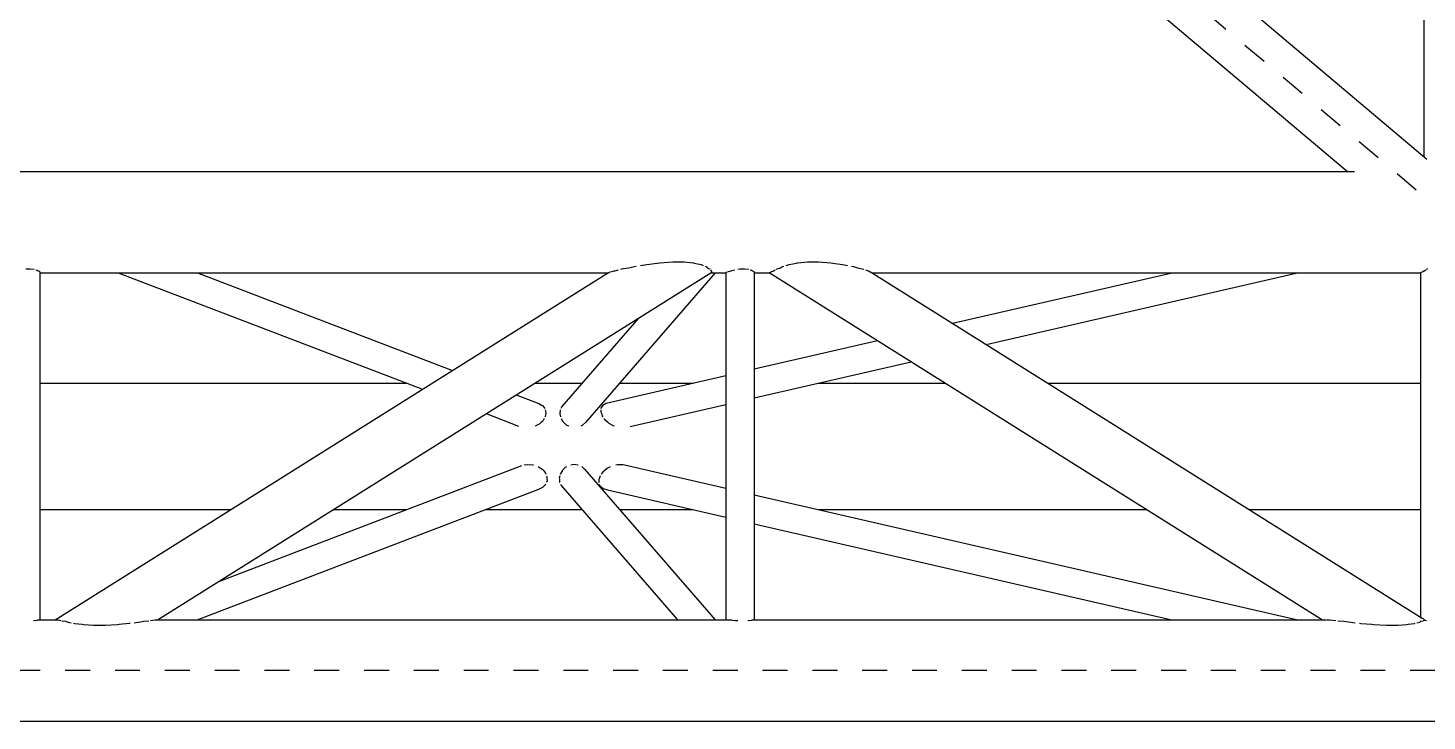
# Model space of a CAD drawing. Header units: millimetres. Extents: x 149919 to 150445, y 136651 to 136866.
# Drawn here: x 150405.12 to 150410.73, y 136806.67 to 136809.45 of the extents above; entities that cross this region are included whole.
import ezdxf

# ---------------------------------------------------------------- set-up
doc = ezdxf.new("R2010")
doc.units = ezdxf.units.MM
doc.header["$LTSCALE"] = 0.25
doc.linetypes.add('CENTER', pattern=[50.8, 31.75, -6.35, 6.35, -6.35])
doc.linetypes.add('XKITLINE00', pattern=[0])

# ---------------------------------------------------------------- blocks, each defined once
blk = doc.blocks.new('çatıı')
at = {"color": 8, "linetype": 'CENTER'}
for p, q in [((26903.05, 15830.27), (25173.61, 17290.27)), ((27695.33, 15650.27), (26261.35, 15650.27))]:
    blk.add_line(p, q, dxfattribs=at)
at = {"color": 8, "linetype": 'XKITLINE00'}
for p, q in [((26890.87, 17264.05), (26890.87, 15856.5)), ((26057.22, 16560.27), (26892, 15855.55)), ((26038.33, 16544.33), (26860.12, 15850.57)), ((26261.35, 15850.57), (26863.03, 15850.57)), ((26571.63, 15811.98), (26573.77, 15812.47)), ((26573.77, 15812.47), (26574.5, 15812.6)), ((26576.26, 15812.89), (26578.83, 15813.33)), ((26578.83, 15813.33), (26583, 15813.81)), ((26583, 15813.81), (26584.06, 15813.97)), ((26584.06, 15813.97), (26589.25, 15814.38)), ((26589.25, 15814.38), (26593.83, 15814.36)), ((26593.83, 15814.36), (26597.56, 15813.9)), ((26597.56, 15813.9), (26597.86, 15813.81)), ((26597.86, 15813.81), (26600.63, 15813.26)), ((26600.63, 15813.26), (26601.5, 15812.89)), ((26602.22, 15812.6), (26602.74, 15812.38)), ((26602.74, 15812.38), (26603.11, 15811.98)), ((26632.54, 15811.98), (26633.24, 15812.41)), ((26633.24, 15812.41), (26633.82, 15812.59)), ((26634.75, 15812.89), (26635.95, 15813.28)), ((26635.95, 15813.28), (26638.95, 15813.8)), ((26638.95, 15813.8), (26639.39, 15813.92)), ((26639.39, 15813.92), (26643.3, 15814.36)), ((26643.3, 15814.36), (26647.82, 15814.37)), ((26647.82, 15814.37), (26652.72, 15813.94)), ((26652.72, 15813.94), (26653.53, 15813.8)), ((26653.53, 15813.8), (26657.43, 15813.3)), ((26657.43, 15813.3), (26659.46, 15812.89)), ((26660.97, 15812.59), (26661.79, 15812.43)), ((26661.79, 15812.43), (26663.41, 15811.98)), ((26329.46, 15811.47), (26331.22, 15811.5)), ((26331.22, 15811.5), (26332.81, 15811.33)), ((26333.47, 15811.14), (26334.07, 15810.96)), ((26334.07, 15810.96), (26334.47, 15810.71)), ((26334.47, 15810.71), (26334.88, 15810.58)), ((26334.88, 15810.58), (26335.06, 15810.37)), ((26335.16, 15810.26), (26335.16, 15810.26)), ((26335.16, 15810.26), (26335.16, 15670.57)), ((26335.16, 15809.97), (26563.38, 15809.97)), ((26341.28, 15670.57), (26563.45, 15810.02)), ((26366.53, 15809.97), (26488.79, 15763.16)), ((26382.33, 15670.57), (26604.88, 15810.25)), ((26398.41, 15809.97), (26500.87, 15770.74)), ((26606.22, 15809.97), (26554.21, 15749.85)), ((26563.45, 15810.02), (26563.54, 15810.04)), ((26563.54, 15810.04), (26563.97, 15810.26)), ((26564.37, 15810.37), (26565.76, 15810.71)), ((26565.76, 15810.71), (26565.97, 15810.78)), ((26565.97, 15810.78), (26567.47, 15811.14)), ((26568.34, 15811.35), (26569.4, 15811.6)), ((26569.4, 15811.6), (26571.63, 15811.98)), ((26603.11, 15811.98), (26604.15, 15811.52)), ((26604.15, 15811.52), (26604.27, 15811.35)), ((26604.41, 15811.14), (26604.7, 15810.71)), ((26604.44, 15809.97), (26610.56, 15809.97)), ((26604.72, 15810.71), (26604.83, 15810.37)), ((26604.87, 15810.26), (26604.88, 15810.25)), ((26610.56, 15810.02), (26610.74, 15810.03)), ((26610.56, 15810.02), (26610.56, 15670.57)), ((26610.84, 15810.15), (26610.74, 15810.03)), ((26610.84, 15810.15), (26611.1, 15810.26)), ((26611.38, 15810.37), (26611.65, 15810.48)), ((26611.65, 15810.48), (26612.65, 15810.71)), ((26612.65, 15810.71), (26612.91, 15810.82)), ((26612.91, 15810.82), (26614.12, 15811.14)), ((26615.34, 15811.35), (26616.26, 15811.47)), ((26616.26, 15811.47), (26618.02, 15811.5)), ((26618.02, 15811.5), (26619.61, 15811.33)), ((26620.26, 15811.14), (26620.87, 15810.96)), ((26620.87, 15810.96), (26621.27, 15810.71)), ((26621.27, 15810.71), (26621.68, 15810.57)), ((26621.68, 15810.57), (26621.85, 15810.37)), ((26621.95, 15810.26), (26621.96, 15810.26)), ((26621.96, 15810.26), (26621.96, 15670.57)), ((26621.96, 15809.97), (26628.07, 15809.97)), ((26628.01, 15810.01), (26628.43, 15810.03)), ((26628.01, 15810.01), (26850.18, 15670.57)), ((26628.5, 15810.26), (26628.43, 15810.03)), ((26628.78, 15810.37), (26629.63, 15810.71)), ((26629.64, 15810.73), (26629.63, 15810.71)), ((26629.64, 15810.73), (26630.37, 15811.14)), ((26630.74, 15811.35), (26631.1, 15811.55)), ((26631.1, 15811.55), (26632.54, 15811.98)), ((26663.41, 15811.98), (26665.3, 15811.57)), ((26665.3, 15811.57), (26665.96, 15811.35)), ((26666.59, 15811.14), (26667.76, 15810.75)), ((26667.83, 15810.71), (26668.47, 15810.37)), ((26668.66, 15810.27), (26890.07, 15671.31)), ((26669.13, 15809.97), (26889.48, 15809.97)), ((26701.51, 15789.65), (26789.73, 15809.97)), ((26715.04, 15781.16), (26840.13, 15809.97)), ((26889.4, 15809.97), (26889.4, 15671.73)), ((26889.52, 15810.01), (26889.72, 15810.03)), ((26889.75, 15810.09), (26889.72, 15810.03)), ((26889.75, 15810.09), (26890.05, 15810.26)), ((26890.25, 15810.37), (26890.76, 15810.66)), ((26890.76, 15810.66), (26890.88, 15810.71)), ((26890.88, 15810.71), (26891.54, 15811.14)), ((26891.86, 15811.35), (26892.38, 15811.68)), ((26575.43, 15791.77), (26544.67, 15756.2)), ((26621.96, 15771.33), (26671.47, 15782.74)), ((26621.96, 15759.72), (26685, 15774.24)), ((26562.48, 15757.63), (26610.56, 15768.7)), ((26335.16, 15765.67), (26482.22, 15765.67)), ((26533.86, 15765.67), (26552.86, 15765.67)), ((26567.9, 15765.67), (26597.41, 15765.67)), ((26647.81, 15765.67), (26698.66, 15765.67)), ((26739.71, 15765.67), (26889.4, 15765.67)), ((26526.37, 15760.97), (26535.47, 15757.49)), ((26535.47, 15757.49), (26536.54, 15756.84)), ((26536.54, 15756.84), (26536.97, 15756.59)), ((26536.97, 15756.59), (26537.85, 15755.49)), ((26561.2, 15756.83), (26560.42, 15755.62)), ((26561.2, 15756.83), (26562.48, 15757.63)), ((26572.14, 15748.25), (26610.56, 15757.09)), ((26514.29, 15753.39), (26527.31, 15748.41)), ((26536.48, 15750.06), (26537.17, 15750.66)), ((26537.65, 15751.48), (26537.17, 15750.66)), ((26538.07, 15752.21), (26538.02, 15752.12)), ((26538.07, 15754.9), (26538.3, 15753.83)), ((26538.25, 15753.62), (26538.07, 15752.21)), ((26538.3, 15753.83), (26538.25, 15753.62)), ((26543.93, 15753.62), (26543.9, 15753.29)), ((26543.9, 15753.29), (26544.17, 15752.12)), ((26544.02, 15754.84), (26543.93, 15753.62)), ((26544.05, 15754.9), (26544.02, 15754.84)), ((26544.67, 15756.2), (26544.33, 15755.49)), ((26544.39, 15751.48), (26545.16, 15750.19)), ((26560.4, 15754.9), (26560.37, 15754.17)), ((26560.37, 15754.17), (26560.63, 15753.62)), ((26560.42, 15755.62), (26560.41, 15755.49)), ((26560.63, 15753.62), (26560.88, 15752.57)), ((26560.88, 15752.57), (26561.19, 15752.12)), ((26561.63, 15751.48), (26561.97, 15750.99)), ((26561.97, 15750.99), (26563.1, 15750.06)), ((26534.13, 15748.47), (26535.75, 15749.32)), ((26536.48, 15750.06), (26535.75, 15749.32)), ((26545.16, 15750.19), (26545.3, 15750.06)), ((26545.3, 15750.06), (26546.44, 15748.95)), ((26546.44, 15748.95), (26547.35, 15748.47)), ((26552.51, 15748.47), (26553.01, 15748.7)), ((26553.01, 15748.7), (26554.21, 15749.85)), ((26563.1, 15750.06), (26563.56, 15749.6)), ((26563.56, 15749.6), (26565.47, 15748.52)), ((26565.47, 15748.52), (26565.66, 15748.47)), ((26406.99, 15686.05), (26528.63, 15732.63)), ((26529.63, 15732.81), (26530.81, 15733.03)), ((26530.81, 15733.03), (26533.04, 15732.88)), ((26533.04, 15732.88), (26533.27, 15732.81)), ((26535.23, 15732.14), (26536.8, 15731.11)), ((26536.8, 15731.11), (26537.07, 15730.77)), ((26537.07, 15730.77), (26538.07, 15729.69)), ((26538.07, 15729.69), (26538.31, 15729.11)), ((26538.58, 15728.48), (26538.74, 15728.09)), ((26543.91, 15728.48), (26543.68, 15727.48)), ((26544.92, 15730.61), (26544.05, 15729.12)), ((26544.05, 15729.12), (26544.05, 15729.11)), ((26544.92, 15730.61), (26545.1, 15730.77)), ((26545.1, 15730.77), (26546.19, 15731.86)), ((26546.19, 15731.86), (26546.72, 15732.14)), ((26548.35, 15732.81), (26549.5, 15733.04)), ((26549.5, 15733.04), (26551.22, 15732.84)), ((26551.22, 15732.84), (26551.28, 15732.81)), ((26552.74, 15732.14), (26552.76, 15732.13)), ((26552.76, 15732.13), (26553.97, 15730.97)), ((26553.97, 15730.97), (26606.22, 15670.57)), ((26560.13, 15728.48), (26559.72, 15727.19)), ((26561.36, 15730.15), (26560.56, 15729.11)), ((26561.36, 15730.15), (26562.17, 15730.77)), ((26562.17, 15730.77), (26562.97, 15731.5)), ((26562.97, 15731.5), (26564.25, 15732.14)), ((26566.36, 15732.81), (26567.1, 15732.98)), ((26567.1, 15732.98), (26569.33, 15732.96)), ((26569.33, 15732.96), (26610.56, 15723.46)), ((26398.36, 15670.57), (26535.46, 15723.08)), ((26535.46, 15723.08), (26537.08, 15723.85)), ((26537.17, 15723.94), (26537.08, 15723.85)), ((26537.17, 15723.94), (26538.27, 15725.04)), ((26538.29, 15725.11), (26538.27, 15725.04)), ((26538.81, 15726.49), (26538.51, 15725.68)), ((26538.74, 15728.09), (26538.74, 15727.19)), ((26538.74, 15727.19), (26538.81, 15726.49)), ((26543.68, 15727.48), (26543.72, 15727.19)), ((26543.72, 15727.19), (26543.82, 15725.93)), ((26543.82, 15725.93), (26543.94, 15725.68)), ((26544.22, 15725.11), (26544.48, 15724.56)), ((26544.48, 15724.56), (26591.18, 15670.57)), ((26559.6, 15726.97), (26559.51, 15725.68)), ((26559.72, 15727.19), (26559.6, 15726.97)), ((26559.67, 15725.11), (26560.12, 15724.18)), ((26560.12, 15724.18), (26560.45, 15723.94)), ((26560.45, 15723.94), (26561.27, 15723.27)), ((26561.27, 15723.27), (26563.01, 15722.79)), ((26563.01, 15722.79), (26610.56, 15711.84)), ((26621.96, 15720.84), (26840.16, 15670.57)), ((26335.16, 15714.87), (26411.86, 15714.87)), ((26452.92, 15714.87), (26482.26, 15714.87)), ((26514.05, 15714.87), (26552.86, 15714.87)), ((26567.9, 15714.87), (26597.37, 15714.87)), ((26647.84, 15714.87), (26779.6, 15714.87)), ((26820.66, 15714.87), (26889.4, 15714.87)), ((26621.96, 15709.21), (26789.69, 15670.57)), ((26332.64, 15670.3), (26332.81, 15670.31)), ((26332.81, 15670.31), (26334.07, 15670.46)), ((26334.07, 15670.46), (26334.47, 15670.57)), ((26334.42, 15670.56), (26334.5, 15670.56)), ((26334.47, 15670.57), (26334.88, 15670.56)), ((26334.5, 15670.56), (26334.55, 15670.55)), ((26334.88, 15670.56), (26334.96, 15670.55)), ((26335, 15670.57), (26341.79, 15670.57)), ((26341.87, 15670.55), (26342.48, 15670.57)), ((26342.48, 15670.57), (26342.53, 15670.54)), ((26342.53, 15670.54), (26343.6, 15670.3)), ((26344, 15670.21), (26344.08, 15670.19)), ((26344.08, 15670.19), (26345.44, 15670.02)), ((26345.44, 15670.02), (26346.3, 15669.71)), ((26346.3, 15669.71), (26347.69, 15669.44)), ((26348.68, 15669.25), (26349.13, 15669.16)), ((26349.13, 15669.16), (26352.06, 15668.86)), ((26352.06, 15668.86), (26352.67, 15668.74)), ((26352.67, 15668.74), (26356.71, 15668.43)), ((26356.71, 15668.43), (26361.34, 15668.45)), ((26361.34, 15668.45), (26366.34, 15668.79)), ((26366.34, 15668.79), (26366.92, 15668.86)), ((26366.92, 15668.86), (26371.11, 15669.21)), ((26371.11, 15669.21), (26371.45, 15669.25)), ((26372.95, 15669.44), (26375.51, 15669.76)), ((26375.51, 15669.76), (26376.92, 15670.02)), ((26376.92, 15670.02), (26378.87, 15670.21)), ((26379.56, 15670.3), (26381.44, 15670.57)), ((26381.44, 15670.57), (26381.84, 15670.55)), ((26381.96, 15670.57), (26611.54, 15670.57)), ((26611.64, 15670.55), (26611.65, 15670.55)), ((26611.65, 15670.55), (26612.65, 15670.57)), ((26612.11, 15670.55), (26612.7, 15670.57)), ((26612.65, 15670.57), (26612.91, 15670.53)), ((26612.91, 15670.53), (26614.5, 15670.34)), ((26614.5, 15670.34), (26615.31, 15670.3)), ((26619.45, 15670.3), (26619.61, 15670.3)), ((26619.61, 15670.3), (26620.87, 15670.46)), ((26620.87, 15670.46), (26621.27, 15670.57)), ((26621.22, 15670.56), (26621.3, 15670.56)), ((26621.27, 15670.57), (26621.68, 15670.56)), ((26621.3, 15670.56), (26621.35, 15670.55)), ((26621.68, 15670.56), (26621.76, 15670.55)), ((26621.8, 15670.57), (26851.79, 15670.57)), ((26852, 15670.55), (26852.91, 15670.57)), ((26852.91, 15670.57), (26852.96, 15670.57)), ((26852.94, 15670.55), (26852.98, 15670.55)), ((26852.96, 15670.57), (26855.46, 15670.3)), ((26856.3, 15670.21), (26858.73, 15670.02)), ((26858.73, 15670.02), (26860.55, 15669.74)), ((26860.55, 15669.74), (26863.28, 15669.44)), ((26864.99, 15669.25), (26865.53, 15669.19)), ((26865.53, 15669.19), (26869.89, 15668.86)), ((26869.89, 15668.86), (26870.66, 15668.77)), ((26870.66, 15668.77), (26875.79, 15668.44)), ((26875.79, 15668.44), (26880.33, 15668.44)), ((26880.33, 15668.44), (26884.03, 15668.76)), ((26884.03, 15668.76), (26884.47, 15668.86)), ((26884.47, 15668.86), (26887.05, 15669.18)), ((26887.05, 15669.18), (26887.33, 15669.25)), ((26888.06, 15669.44), (26889.16, 15669.73)), ((26889.16, 15669.73), (26889.6, 15670.02)), ((26889.6, 15670.02), (26890.54, 15670.2)), ((26890.13, 15671.27), (26890.47, 15671.16)), ((26890.47, 15671.16), (26890.76, 15670.83)), ((26890.54, 15670.2), (26890.55, 15670.21)), ((26890.7, 15670.3), (26891.08, 15670.52)), ((26890.76, 15670.83), (26890.85, 15670.74)), ((26891.03, 15670.57), (26891.09, 15670.52)), ((26891.09, 15670.52), (26891.85, 15670.3)), ((26261.35, 15629.97), (27695.33, 15629.97))]:
    blk.add_line(p, q, dxfattribs=at)

msp = doc.modelspace()

# ---------------------------------------------------------------- block references
at = {"xscale": 0.009999943142843078, "yscale": 0.009999943142843078, "zscale": 0.009999943142843078}
msp.add_blockref('çatıı', (150141.8141, 136650.3731), dxfattribs=at)

doc.saveas('drawing.dxf')
